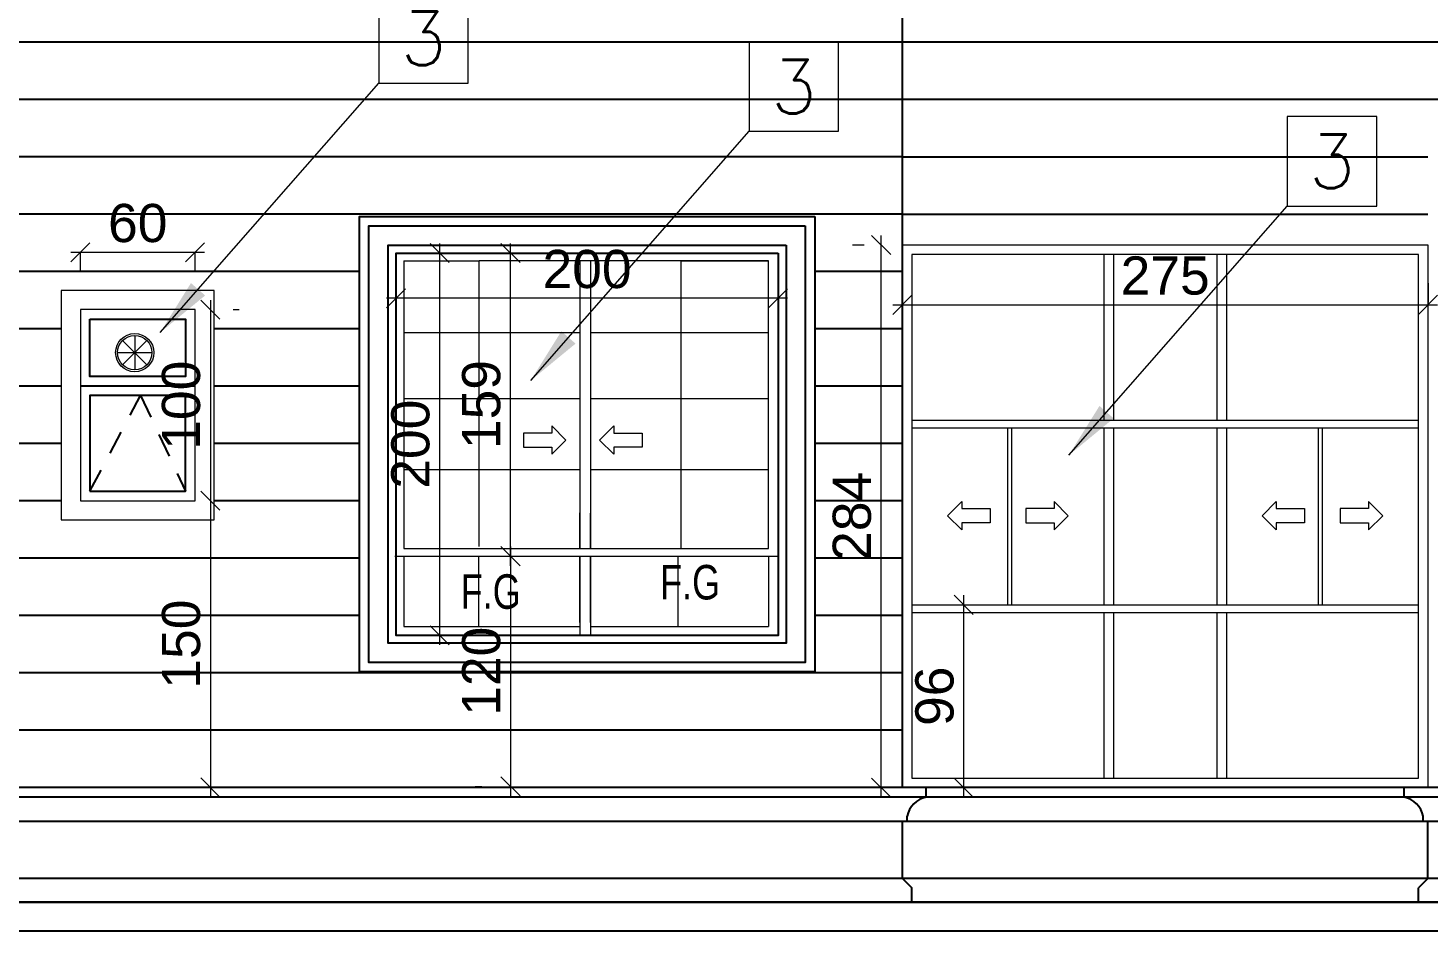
# Model space of a CAD drawing. Header units: millimetres. Extents: x -11627 to -10952, y 10244 to 10588.
# Drawn here: x -11035.75 to -11028.43, y 10411.92 to 10416.64 of the extents above; entities that cross this region are included whole.
import ezdxf
from ezdxf.enums import TextEntityAlignment as Align

# ---------------------------------------------------------------- set-up
doc = ezdxf.new("R2010")
doc.units = ezdxf.units.MM
doc.header["$PDMODE"] = 35
doc.linetypes.add('DOT', pattern=[0.25, 0, -0.25])
doc.linetypes.add('HIDDEN2', pattern=[0.1875, 0.125, -0.0625])
doc.layers.get('0').update_dxf_attribs({"lineweight": 5})
doc.layers.get('DEFPOINTS').update_dxf_attribs({"lineweight": 5})
for name, color, linetype in [('A-ARROW', 1, 'Continuous'), ('A-ELEV 01', 7, 'Continuous'), ('A-ELEV FAR', 8, 'Continuous'), ('A-ELEV MOULDING', 15, 'Continuous'), ('A-ELEV WINDOW', 150, 'Continuous'), ('A-ROAD', 43, 'Continuous'), ('elev - cornice', 46, 'Continuous'), ('glass', 128, 'Continuous'), ('INSERT TEXT', 1, 'Continuous')]:
    doc.layers.add(name, color=color, linetype=linetype)
for name, color, linetype, lineweight in [('A-GEN DIMS INTERNAL', 86, 'Continuous', 5), ('A-TEXT', 3, 'Continuous', 13), ('DIM IN', 191, 'Continuous', 5), ('elev.', 42, 'Continuous', 5), ('Notes', 32, 'Continuous', 5)]:
    doc.layers.add(name, color=color, linetype=linetype, lineweight=lineweight)
doc.styles.add('Finish-Square', font='ROMANS.shx', dxfattribs={"height": 0.2})
doc.styles.add('GROUND FLOOR XREF - option 3$0$STYLE1', font='arial.ttf', dxfattribs={"height": 0.2})
doc.styles.add('SIMPLEX', font='romans.shx', dxfattribs={"width": 0.75})
doc.dimstyles.new('D100', dxfattribs={"dimtxt": 0.2, "dimasz": 0.1, "dimexe": 0.18, "dimexo": 0.0625, "dimgap": 0.1, "dimtad": 1, "dimzin": 0, "dimdsep": 46, "dimtxsty": 'SIMPLEX', "dimblk": 'DOT1', "dimcen": 0.1, "dimse1": 1, "dimse2": 1, "dimclrd": 256, "dimclre": 256, "dimclrt": 256, "dimadec": 0, "dimazin": 0, "dimtfac": 5, "dimtix": 1, "dimtmove": 2, "dimatfit": 3, "dimfxl": 1, "dimtolj": 1, "dimtzin": 0, "dimlwd": -1, "dimlwe": -1, "dimarcsym": 0})
doc.dimstyles.new('DIM 100', dxfattribs={"dimtxt": 0.2, "dimasz": 0.1, "dimexe": 0.15, "dimexo": 0.2, "dimgap": 0.05, "dimtad": 1, "dimdec": 0, "dimlfac": 100, "dimzin": 1, "dimdsep": 46, "dimtxsty": 'GROUND FLOOR XREF - option 3$0$STYLE1', "dimblk": 'OBLIQUE', "dimcen": 0.02, "dimdle": 0.05, "dimclrd": 256, "dimclre": 6, "dimclrt": 3, "dimadec": 1, "dimazin": 0, "dimtfac": 0.9, "dimtdec": 0, "dimtix": 1, "dimtofl": 0, "dimtmove": 2, "dimatfit": 3, "dimldrblk": 'ARCHTICK', "dimfxl": 1, "dimtolj": 1, "dimtzin": 12, "dimlwd": -1, "dimlwe": -1, "dimarcsym": 0})

# ---------------------------------------------------------------- blocks, each defined once
blk = doc.blocks.new('_Oblique')
at = {"color": 0, "linetype": 'ByBlock', "lineweight": -2}
blk.add_line((-0.5, -0.5), (0.5, 0.5), dxfattribs=at)
blk = doc.blocks.new('*D162')
at = {"layer": 'A-GEN DIMS INTERNAL', "transparency": 16777216}
blk.add_line((-11033.5957, 10415.5124), (-11033.5957, 10413.412), dxfattribs=at)
at = {"layer": 'A-GEN DIMS INTERNAL', "color": 6, "linetype": 'DOT', "transparency": 16777216}
for p, q in [((-11033.6238, 10415.4624), (-11033.4457, 10415.4624)), ((-11033.6238, 10413.462), (-11033.4457, 10413.462))]:
    blk.add_line(p, q, dxfattribs=at)
at = {"layer": 'DEFPOINTS', "color": 0, "transparency": 16777216}
for p in [(-11033.8238, 10415.4624, 5.5556), (-11033.8238, 10413.462, 5.5556), (-11033.5957, 10413.462)]:
    blk.add_point(p, dxfattribs=at)
at = {"layer": 'A-GEN DIMS INTERNAL', "transparency": 16777216, "xscale": 0.1, "yscale": 0.1, "zscale": 0.1}
for p, rotation in [((-11033.5957, 10415.4624), 90), ((-11033.5957, 10413.462), 270)]:
    blk.add_blockref('_Oblique', p, dxfattribs=dict(at, rotation=rotation))
at = {"layer": 'A-GEN DIMS INTERNAL', "color": 3, "transparency": 16777216, "insert": (-11033.7478, 10414.4622), "char_height": 0.2, "attachment_point": 5, "rotation": 90, "style": 'GROUND FLOOR XREF - option 3$0$STYLE1'}
blk.add_mtext('\\A1;200', dxfattribs=at)
blk = doc.blocks.new('_ArchTick')
at = {"color": 0, "linetype": 'ByBlock', "const_width": 0.15}
blk.add_lwpolyline([(-0.5, -0.5), (0.5, 0.5)], dxfattribs=at)
blk = doc.blocks.new('*D163')
at = {"layer": 'A-GEN DIMS INTERNAL', "color": 6, "linetype": 'DOT', "transparency": 16777216}
for p, q in [((-11033.4067, 10413.8765), (-11033.375, 10413.8765)), ((-11033.4091, 10412.6717), (-11033.375, 10412.6717))]:
    blk.add_line(p, q, dxfattribs=at)
at = {"layer": 'A-GEN DIMS INTERNAL', "transparency": 16777216}
blk.add_line((-11033.225, 10413.9265), (-11033.225, 10412.6217), dxfattribs=at)
at = {"layer": 'DEFPOINTS', "color": 0, "transparency": 16777216}
for p in [(-11033.2067, 10413.8765, 5.5556), (-11033.225, 10412.6717), (-11033.2091, 10412.6717, -0.0065)]:
    blk.add_point(p, dxfattribs=at)
at = {"layer": 'A-GEN DIMS INTERNAL', "transparency": 16777216, "xscale": 0.1, "yscale": 0.1, "zscale": 0.1}
for p, rotation in [((-11033.225, 10413.8765), 90), ((-11033.225, 10412.6717), 270)]:
    blk.add_blockref('_Oblique', p, dxfattribs=dict(at, rotation=rotation))
at = {"layer": 'A-GEN DIMS INTERNAL', "color": 3, "transparency": 16777216, "insert": (-11033.3772, 10413.2741), "char_height": 0.2, "attachment_point": 5, "rotation": 90, "style": 'GROUND FLOOR XREF - option 3$0$STYLE1'}
blk.add_mtext('\\A1;120', dxfattribs=at)
blk = doc.blocks.new('*D164')
at = {"layer": 'A-GEN DIMS INTERNAL', "color": 6, "linetype": 'DOT', "transparency": 16777216}
for p, q in [((-11033.8238, 10415.2624), (-11033.8238, 10415.0753)), ((-11031.8251, 10415.2624), (-11031.8251, 10415.0753))]:
    blk.add_line(p, q, dxfattribs=at)
at = {"layer": 'A-GEN DIMS INTERNAL', "transparency": 16777216}
blk.add_line((-11031.7751, 10415.2253), (-11033.8738, 10415.2253), dxfattribs=at)
at = {"layer": 'DEFPOINTS', "color": 0, "transparency": 16777216}
for p in [(-11033.8238, 10415.4624), (-11031.8251, 10415.4624), (-11033.8238, 10415.2253)]:
    blk.add_point(p, dxfattribs=at)
at = {"layer": 'A-GEN DIMS INTERNAL', "transparency": 16777216, "xscale": 0.1, "yscale": 0.1, "zscale": 0.1, "rotation": 180}
blk.add_blockref('_Oblique', (-11033.8238, 10415.2253), dxfattribs=at)
at = {"layer": 'A-GEN DIMS INTERNAL', "transparency": 16777216, "xscale": 0.1, "yscale": 0.1, "zscale": 0.1}
blk.add_blockref('_Oblique', (-11031.8251, 10415.2253), dxfattribs=at)
at = {"layer": 'A-GEN DIMS INTERNAL', "color": 3, "transparency": 16777216, "insert": (-11032.8245, 10415.3774), "char_height": 0.2, "attachment_point": 5, "style": 'GROUND FLOOR XREF - option 3$0$STYLE1'}
blk.add_mtext('\\A1;200', dxfattribs=at)
blk = doc.blocks.new('*D161')
at = {"layer": 'A-GEN DIMS INTERNAL', "transparency": 16777216}
blk.add_line((-11033.225, 10413.8265), (-11033.225, 10415.5124), dxfattribs=at)
at = {"layer": 'A-GEN DIMS INTERNAL', "color": 6, "linetype": 'DOT', "transparency": 16777216}
for p, q in [((-11033.425, 10415.4624), (-11033.375, 10415.4624)), ((-11033.425, 10413.8765), (-11033.375, 10413.8765))]:
    blk.add_line(p, q, dxfattribs=at)
at = {"layer": 'DEFPOINTS', "color": 0, "transparency": 16777216}
for p in [(-11033.225, 10415.4624), (-11033.225, 10415.4624), (-11033.225, 10413.8765, -5.5556)]:
    blk.add_point(p, dxfattribs=at)
at = {"layer": 'A-GEN DIMS INTERNAL', "transparency": 16777216, "xscale": 0.1, "yscale": 0.1, "zscale": 0.1}
for p, rotation in [((-11033.225, 10415.4624), 90), ((-11033.225, 10413.8765), 270)]:
    blk.add_blockref('_Oblique', p, dxfattribs=dict(at, rotation=rotation))
at = {"layer": 'A-GEN DIMS INTERNAL', "color": 3, "transparency": 16777216, "insert": (-11033.3772, 10414.6695), "char_height": 0.2, "attachment_point": 5, "rotation": 90, "style": 'GROUND FLOOR XREF - option 3$0$STYLE1'}
blk.add_mtext('\\A1;159', dxfattribs=at)
blk = doc.blocks.new('*D168')
at = {"layer": 'A-GEN DIMS INTERNAL', "color": 6, "linetype": 'DOT', "transparency": 16777216}
for p, q in [((-11035.4751, 10415.3662), (-11035.4751, 10415.6158)), ((-11034.8751, 10415.3662), (-11034.8751, 10415.6158))]:
    blk.add_line(p, q, dxfattribs=at)
at = {"layer": 'A-GEN DIMS INTERNAL', "transparency": 16777216}
blk.add_line((-11034.8251, 10415.4658), (-11035.5251, 10415.4658), dxfattribs=at)
at = {"layer": 'DEFPOINTS', "color": 0, "transparency": 16777216}
for p in [(-11035.4751, 10415.4658), (-11035.4751, 10415.1662, -0.0001), (-11034.8751, 10415.1662, -0.0001)]:
    blk.add_point(p, dxfattribs=at)
at = {"layer": 'A-GEN DIMS INTERNAL', "transparency": 16777216, "xscale": 0.1, "yscale": 0.1, "zscale": 0.1, "rotation": 180}
blk.add_blockref('_Oblique', (-11035.4751, 10415.4658), dxfattribs=at)
at = {"layer": 'A-GEN DIMS INTERNAL', "transparency": 16777216, "xscale": 0.1, "yscale": 0.1, "zscale": 0.1}
blk.add_blockref('_Oblique', (-11034.8751, 10415.4658), dxfattribs=at)
at = {"layer": 'A-GEN DIMS INTERNAL', "color": 3, "transparency": 16777216, "insert": (-11035.1751, 10415.6179), "char_height": 0.2, "attachment_point": 5, "style": 'GROUND FLOOR XREF - option 3$0$STYLE1'}
blk.add_mtext('\\A1;60', dxfattribs=at)
blk = doc.blocks.new('*D169')
at = {"layer": 'A-GEN DIMS INTERNAL', "transparency": 16777216}
blk.add_line((-11034.7953, 10415.2162), (-11034.7953, 10414.1162), dxfattribs=at)
at = {"layer": 'A-GEN DIMS INTERNAL', "color": 6, "linetype": 'DOT', "transparency": 16777216}
for p, q in [((-11034.6751, 10415.1662), (-11034.6453, 10415.1662)), ((-11034.6751, 10414.1662), (-11034.6453, 10414.1662))]:
    blk.add_line(p, q, dxfattribs=at)
at = {"layer": 'DEFPOINTS', "color": 0, "transparency": 16777216}
for p in [(-11034.8751, 10415.1662), (-11034.8751, 10414.1662), (-11034.7953, 10414.1662)]:
    blk.add_point(p, dxfattribs=at)
at = {"layer": 'A-GEN DIMS INTERNAL', "transparency": 16777216, "xscale": 0.1, "yscale": 0.1, "zscale": 0.1}
for p, rotation in [((-11034.7953, 10415.1662), 90), ((-11034.7953, 10414.1662), 270)]:
    blk.add_blockref('_Oblique', p, dxfattribs=dict(at, rotation=rotation))
at = {"layer": 'A-GEN DIMS INTERNAL', "color": 3, "transparency": 16777216, "insert": (-11034.9475, 10414.6662), "char_height": 0.2, "attachment_point": 5, "rotation": 90, "style": 'GROUND FLOOR XREF - option 3$0$STYLE1'}
blk.add_mtext('\\A1;100', dxfattribs=at)
blk = doc.blocks.new('*D170')
at = {"layer": 'A-GEN DIMS INTERNAL', "transparency": 16777216}
blk.add_line((-11034.7953, 10414.2162), (-11034.7953, 10412.6162), dxfattribs=at)
at = {"layer": 'A-GEN DIMS INTERNAL', "color": 6, "linetype": 'DOT', "transparency": 16777216}
for p, q in [((-11034.6751, 10414.1662), (-11034.6453, 10414.1662)), ((-11034.6451, 10412.6662), (-11034.6453, 10412.6662))]:
    blk.add_line(p, q, dxfattribs=at)
at = {"layer": 'DEFPOINTS', "color": 0, "transparency": 16777216}
for p in [(-11034.8751, 10414.1662), (-11034.8451, 10412.6662, 0), (-11034.7953, 10412.6662)]:
    blk.add_point(p, dxfattribs=at)
at = {"layer": 'A-GEN DIMS INTERNAL', "transparency": 16777216, "xscale": 0.1, "yscale": 0.1, "zscale": 0.1}
for p, rotation in [((-11034.7953, 10414.1662), 90), ((-11034.7953, 10412.6662), 270)]:
    blk.add_blockref('_Oblique', p, dxfattribs=dict(at, rotation=rotation))
at = {"layer": 'A-GEN DIMS INTERNAL', "color": 3, "transparency": 16777216, "insert": (-11034.9475, 10413.4162), "char_height": 0.2, "attachment_point": 5, "rotation": 90, "style": 'GROUND FLOOR XREF - option 3$0$STYLE1'}
blk.add_mtext('\\A1;150', dxfattribs=at)
blk = doc.blocks.new('Finish-Square')
at = {"color": 0}
blk.add_lwpolyline([(-0.15, -0.15), (0.15, -0.15), (0.15, 0.15), (-0.15, 0.15)], close=True, dxfattribs=at)
at = {"color": 0, "style": 'Finish-Square'}
blk.add_attdef('1', text='', height=0.18, dxfattribs=at).set_placement((0, 0), align=Align.MIDDLE_CENTER)
blk = doc.blocks.new('DOT1')
at = {"color": 0}
for p, q in [((0, -2), (0, 2)), ((-2, 0), (2, 0))]:
    blk.add_line(p, q, dxfattribs=at)
blk.add_circle((0, 0), 0.54, dxfattribs=at)
blk = doc.blocks.new('4')
at = {"layer": 'INSERT TEXT', "color": 9}
for p, q in [((-11019.0751, 10416.5653, -0.0008), (-11040.5751, 10416.5653, -0.0008)), ((-11019.0751, 10416.2653, -0.0008), (-11040.5751, 10416.2653, -0.0008)), ((-11031.1751, 10415.9653, -0.0008), (-11040.5751, 10415.9653, -0.0008)), ((-11031.1751, 10415.6653, -0.0008), (-11040.5751, 10415.6653, -0.0008)), ((-11034.0155, 10415.3653, -0.0008), (-11037.2082, 10415.3653, -0.0008)), ((-11031.1751, 10415.3653, -0.0008), (-11031.6335, 10415.3653, -0.0008)), ((-11035.5751, 10415.0653, -0.0008), (-11037.2082, 10415.0653, -0.0008)), ((-11034.0155, 10415.0653, -0.0008), (-11034.7751, 10415.0653, -0.0008)), ((-11031.1751, 10415.0653, -0.0008), (-11031.6335, 10415.0653, -0.0008)), ((-11035.5751, 10414.7653, -0.0008), (-11037.2082, 10414.7653, -0.0008)), ((-11034.0155, 10414.7653, -0.0008), (-11034.7751, 10414.7653, -0.0008)), ((-11031.1751, 10414.7653, -0.0008), (-11031.6335, 10414.7653, -0.0008)), ((-11035.5751, 10414.4653, -0.0008), (-11037.2082, 10414.4653, -0.0008)), ((-11034.0155, 10414.4653, -0.0008), (-11034.7751, 10414.4653, -0.0008)), ((-11031.1751, 10414.4653, -0.0008), (-11031.6335, 10414.4653, -0.0008)), ((-11035.5751, 10414.1653, -0.0008), (-11037.2082, 10414.1653, -0.0008)), ((-11034.0155, 10414.1653, -0.0008), (-11034.7751, 10414.1653, -0.0008)), ((-11031.1751, 10414.1653, -0.0008), (-11031.6335, 10414.1653, -0.0008)), ((-11034.0155, 10413.8653, -0.0008), (-11037.2082, 10413.8653, -0.0008)), ((-11031.1751, 10413.8653, -0.0008), (-11031.6335, 10413.8653, -0.0008)), ((-11034.0155, 10413.5653, -0.0008), (-11037.2082, 10413.5653, -0.0008)), ((-11031.1751, 10413.5653, -0.0008), (-11031.6335, 10413.5653, -0.0008)), ((-11031.1751, 10413.2653, -0.0008), (-11040.5751, 10413.2653, -0.0008)), ((-11031.1751, 10412.9653, -0.0008), (-11040.5751, 10412.9653, -0.0008))]:
    blk.add_line(p, q, dxfattribs=at)
blk = doc.blocks.new('*D1364')
at = {"layer": 'A-GEN DIMS INTERNAL', "transparency": 16777216}
blk.add_line((-11047.6938, 10412.6153), (-11047.6938, 10413.6716), dxfattribs=at)
at = {"layer": 'A-GEN DIMS INTERNAL', "color": 6, "linetype": 'DOT', "transparency": 16777216}
for p, q in [((-11047.7652, 10413.6216), (-11047.5438, 10413.6216)), ((-11047.8152, 10412.6653), (-11047.5438, 10412.6653))]:
    blk.add_line(p, q, dxfattribs=at)
at = {"layer": 'DEFPOINTS', "color": 0, "transparency": 16777216}
for p in [(-11047.9652, 10413.6216, -5.5698), (-11047.6938, 10413.6216), (-11048.0152, 10412.6653, -5.5698)]:
    blk.add_point(p, dxfattribs=at)
at = {"layer": 'A-GEN DIMS INTERNAL', "transparency": 16777216, "xscale": 0.1, "yscale": 0.1, "zscale": 0.1}
for p, rotation in [((-11047.6938, 10413.6216), 90), ((-11047.6938, 10412.6653), 270)]:
    blk.add_blockref('_Oblique', p, dxfattribs=dict(at, rotation=rotation))
at = {"layer": 'A-GEN DIMS INTERNAL', "color": 3, "transparency": 16777216, "insert": (-11047.8459, 10413.1434), "char_height": 0.2, "attachment_point": 5, "rotation": 90, "style": 'GROUND FLOOR XREF - option 3$0$STYLE1'}
blk.add_mtext('\\A1;96', dxfattribs=at)
blk = doc.blocks.new('*D1365')
at = {"layer": 'A-GEN DIMS INTERNAL', "transparency": 16777216}
blk.add_line((-11048.126, 10412.6153), (-11048.126, 10415.554), dxfattribs=at)
at = {"layer": 'A-GEN DIMS INTERNAL', "color": 6, "linetype": 'DOT', "transparency": 16777216}
for p, q in [((-11048.2152, 10415.504), (-11048.276, 10415.504)), ((-11048.2152, 10412.6653), (-11048.276, 10412.6653))]:
    blk.add_line(p, q, dxfattribs=at)
at = {"layer": 'DEFPOINTS', "color": 0, "transparency": 16777216}
for p in [(-11048.126, 10415.504), (-11048.0152, 10415.504, -5.5698), (-11048.0152, 10412.6653, -5.5698)]:
    blk.add_point(p, dxfattribs=at)
at = {"layer": 'A-GEN DIMS INTERNAL', "transparency": 16777216, "xscale": 0.1, "yscale": 0.1, "zscale": 0.1}
for p, rotation in [((-11048.126, 10415.504), 90), ((-11048.126, 10412.6653), 270)]:
    blk.add_blockref('_Oblique', p, dxfattribs=dict(at, rotation=rotation))
at = {"layer": 'A-GEN DIMS INTERNAL', "color": 3, "transparency": 16777216, "insert": (-11048.2781, 10414.0847), "char_height": 0.2, "attachment_point": 5, "rotation": 90, "style": 'GROUND FLOOR XREF - option 3$0$STYLE1'}
blk.add_mtext('\\A1;284', dxfattribs=at)
blk = doc.blocks.new('*D1366')
at = {"layer": 'A-GEN DIMS INTERNAL', "color": 6, "linetype": 'DOT', "transparency": 16777216}
for p, q in [((-11048.0152, 10415.304), (-11048.0152, 10415.0412)), ((-11045.2651, 10415.304), (-11045.2651, 10415.0412))]:
    blk.add_line(p, q, dxfattribs=at)
at = {"layer": 'A-GEN DIMS INTERNAL', "transparency": 16777216}
blk.add_line((-11048.0652, 10415.1912), (-11045.2151, 10415.1912), dxfattribs=at)
at = {"layer": 'DEFPOINTS', "color": 0, "transparency": 16777216}
for p in [(-11048.0152, 10415.504, -5.5698), (-11045.2651, 10415.504, -5.5698), (-11045.2651, 10415.1912)]:
    blk.add_point(p, dxfattribs=at)
at = {"layer": 'A-GEN DIMS INTERNAL', "transparency": 16777216, "xscale": 0.1, "yscale": 0.1, "zscale": 0.1, "rotation": 180}
blk.add_blockref('_Oblique', (-11048.0152, 10415.1912), dxfattribs=at)
at = {"layer": 'A-GEN DIMS INTERNAL', "transparency": 16777216, "xscale": 0.1, "yscale": 0.1, "zscale": 0.1}
blk.add_blockref('_Oblique', (-11045.2651, 10415.1912), dxfattribs=at)
at = {"layer": 'A-GEN DIMS INTERNAL', "color": 3, "transparency": 16777216, "insert": (-11046.6402, 10415.3433), "char_height": 0.2, "attachment_point": 5, "style": 'GROUND FLOOR XREF - option 3$0$STYLE1'}
blk.add_mtext('\\A1;275', dxfattribs=at)
blk = doc.blocks.new('wwwww')
at = {"layer": 'A-ARROW', "lineweight": 15, "elevation": -5.5762}
for points in [[(-11047.704, 10414.014), (-11047.7782, 10414.0882), (-11047.704, 10414.1624), (-11047.704, 10414.1253), (-11047.5557, 10414.1253), (-11047.5557, 10414.0511), (-11047.704, 10414.0511)], [(-11047.2214, 10414.014), (-11047.1472, 10414.0882), (-11047.2214, 10414.1624), (-11047.2214, 10414.1253), (-11047.3697, 10414.1253), (-11047.3697, 10414.0511), (-11047.2214, 10414.0511)], [(-11046.059, 10414.014), (-11046.1331, 10414.0882), (-11046.059, 10414.1624), (-11046.059, 10414.1253), (-11045.9106, 10414.1253), (-11045.9106, 10414.0511), (-11046.059, 10414.0511)], [(-11045.5763, 10414.014), (-11045.5022, 10414.0882), (-11045.5763, 10414.1624), (-11045.5763, 10414.1253), (-11045.7246, 10414.1253), (-11045.7246, 10414.0511), (-11045.5763, 10414.0511)]]:
    blk.add_lwpolyline(points, close=True, dxfattribs=at)
at = {"layer": 'A-ELEV WINDOW', "lineweight": 15}
for p, q in [((-11046.9602, 10415.454, -5.5698), (-11046.9602, 10414.5877, -5.5698)), ((-11046.9102, 10415.454, -5.5698), (-11046.9102, 10414.5877, -5.5698)), ((-11046.3702, 10415.454, -5.5698), (-11046.3702, 10414.5877, -5.5698)), ((-11046.3202, 10415.454, -5.5698), (-11046.3202, 10414.5877, -5.5698)), ((-11047.9652, 10414.5877, -5.5698), (-11045.3151, 10414.5877, -5.5698)), ((-11047.9652, 10414.5477, -5.5698), (-11045.3151, 10414.5477, -5.5698)), ((-11047.4627, 10413.6216, -5.5698), (-11047.4627, 10414.5477, -5.5698)), ((-11047.4427, 10413.6216, -5.5698), (-11047.4427, 10414.5477, -5.5698)), ((-11046.9602, 10414.5477, -5.5698), (-11046.9602, 10413.6216, -5.5698)), ((-11046.9102, 10414.5477, -5.5698), (-11046.9102, 10413.6216, -5.5698)), ((-11046.3702, 10414.5477, -5.5698), (-11046.3702, 10413.6216, -5.5698)), ((-11046.3202, 10414.5477, -5.5698), (-11046.3202, 10413.6216, -5.5698)), ((-11045.8376, 10413.6216, -5.5698), (-11045.8376, 10414.5477, -5.5698)), ((-11045.8176, 10413.6216, -5.5698), (-11045.8176, 10414.5477, -5.5698)), ((-11047.9652, 10413.6216, -5.5698), (-11045.3151, 10413.6216, -5.5698)), ((-11047.9652, 10413.5816, -5.5698), (-11045.3151, 10413.5816, -5.5698)), ((-11046.9602, 10413.5816, -5.5698), (-11046.9602, 10412.7153, -5.5698)), ((-11046.9102, 10413.5816, -5.5698), (-11046.9102, 10412.7153, -5.5698)), ((-11046.3702, 10413.5816, -5.5698), (-11046.3702, 10412.7153, -5.5698)), ((-11046.3202, 10413.5816, -5.5698), (-11046.3202, 10412.7153, -5.5698))]:
    blk.add_line(p, q, dxfattribs=at)
at = {"layer": 'A-ELEV WINDOW', "lineweight": 15, "elevation": -5.5698}
for points in [[(-11048.0152, 10412.6653), (-11045.2651, 10412.6653), (-11045.2651, 10415.504), (-11048.0152, 10415.504)], [(-11047.9652, 10412.7153), (-11045.3151, 10412.7153), (-11045.3151, 10415.454), (-11047.9652, 10415.454)]]:
    blk.add_lwpolyline(points, close=True, dxfattribs=at)
at = {"layer": 'A-GEN DIMS INTERNAL'}
for base, p2, picture, middle in [((-11048.126, 10415.504), (-11048.0152, 10415.504, -5.5698), '*D1365', (-11048.2781, 10414.0847)), ((-11047.6938, 10413.6216), (-11047.9652, 10413.6216, -5.5698), '*D1364', (-11047.8459, 10413.1434))]:
    dim = blk.add_linear_dim(base=base, p1=(-11048.0152, 10412.6653, -5.5698), p2=p2, angle=90, dimstyle='DIM 100', dxfattribs=at)
    dim.commit()
    dim.dimension.update_dxf_attribs({"geometry": picture, "text_midpoint": middle})
dim = blk.add_linear_dim(base=(-11045.2651, 10415.1912), p1=(-11048.0152, 10415.504, -5.5698), p2=(-11045.2651, 10415.504, -5.5698), dimstyle='DIM 100', dxfattribs=at)
dim.commit()
dim.dimension.update_dxf_attribs({"geometry": '*D1366', "text_midpoint": (-11046.6402, 10415.3433)})

msp = doc.modelspace()

# ---------------------------------------------------------------- linework, layer by layer
at = {"layer": 'A-ARROW', "lineweight": 15, "elevation": -0.0065}
for points in [[(-11033.009, 10414.4094), (-11032.9349, 10414.4836), (-11033.009, 10414.5578), (-11033.009, 10414.5207), (-11033.1573, 10414.5207), (-11033.1573, 10414.4465), (-11033.009, 10414.4465)], [(-11032.6845, 10414.4094), (-11032.7586, 10414.4836), (-11032.6845, 10414.5578), (-11032.6845, 10414.5207), (-11032.5361, 10414.5207), (-11032.5361, 10414.4465), (-11032.6845, 10414.4465)]]:
    msp.add_lwpolyline(points, close=True, dxfattribs=at)
at = {"layer": 'A-ELEV 01'}
msp.add_line((-11031.1751, 10412.6653, -0.0064), (-11031.1751, 10424.6263, -0.0064), dxfattribs=at)
at = {"layer": 'A-ELEV FAR', "color": 8, "linetype": 'HIDDEN2'}
for p, q in [((-11035.4251, 10414.2162, -0.0007), (-11035.1601, 10414.7162)), ((-11035.1601, 10414.7162), (-11034.9251, 10414.2162, -0.0007))]:
    msp.add_line(p, q, dxfattribs=at)
at = {"layer": 'A-ELEV MOULDING'}
msp.add_line((-11050.9688, 10412.0653, -0.0008), (-11005.3688, 10412.0653, -0.0008), dxfattribs=at)
at = {"layer": 'A-ELEV MOULDING', "elevation": 0}
for points in [[(-11031.6335, 10415.654), (-11031.6335, 10413.2704), (-11034.0155, 10413.2704), (-11034.0155, 10415.654)], [(-11031.6835, 10415.604), (-11031.6835, 10413.3204), (-11033.9655, 10413.3204), (-11033.9655, 10415.604)], [(-11031.7835, 10415.504), (-11031.7835, 10413.4204), (-11033.8655, 10413.4204), (-11033.8655, 10415.504)], [(-11031.8251, 10415.4624), (-11031.8251, 10413.462), (-11033.8238, 10413.462), (-11033.8238, 10415.4624)]]:
    msp.add_lwpolyline(points, close=True, dxfattribs=at)
at = {"layer": 'A-ELEV WINDOW', "lineweight": 15}
for p, q in [((-11033.7838, 10415.4208), (-11033.389, 10415.4208)), ((-11033.389, 10413.9265), (-11033.389, 10415.4208)), ((-11032.8072, 10415.4208), (-11033.389, 10415.4208)), ((-11032.8628, 10415.4208), (-11032.8628, 10413.9165)), ((-11032.8072, 10415.4208), (-11032.8072, 10413.9165)), ((-11032.332, 10415.4208), (-11031.8751, 10415.4208)), ((-11032.332, 10413.9165), (-11032.332, 10415.4208)), ((-11033.7838, 10415.0463), (-11032.8628, 10415.0463)), ((-11032.8072, 10415.0463), (-11031.8751, 10415.0463)), ((-11033.7838, 10414.7018), (-11032.8628, 10414.7018)), ((-11032.8072, 10414.7018), (-11031.8751, 10414.7018)), ((-11033.7838, 10414.3292), (-11032.8628, 10414.3292)), ((-11032.8072, 10414.3292), (-11031.8751, 10414.3292)), ((-11033.8295, 10413.8765), (-11031.8195, 10413.8765)), ((-11033.3915, 10413.5076), (-11033.3915, 10413.8765)), ((-11032.8628, 10413.8765), (-11032.8628, 10413.462)), ((-11032.8072, 10413.8765), (-11032.8072, 10413.462)), ((-11032.3484, 10413.5076), (-11032.3484, 10413.8765)), ((-11033.7838, 10413.5076), (-11032.8628, 10413.5076)), ((-11032.8072, 10413.5076), (-11031.8751, 10413.5076)), ((-11032.8072, 10413.5076), (-11031.8751, 10413.5076)), ((-11032.8072, 10413.462), (-11031.8751, 10413.462))]:
    msp.add_line(p, q, dxfattribs=at)
at = {"layer": 'A-ELEV WINDOW', "lineweight": 15, "elevation": 0}
for points in [[(-11033.7838, 10415.4208), (-11033.7838, 10413.9165), (-11031.8751, 10413.9165), (-11031.8751, 10415.4208), (-11032.8072, 10415.4208)], [(-11032.8628, 10413.9165), (-11032.8628, 10414.1026)], [(-11032.8072, 10413.9165), (-11032.8072, 10414.102)], [(-11033.7838, 10413.8765), (-11033.7838, 10413.5076)], [(-11032.8628, 10413.5291), (-11032.8628, 10413.8765)], [(-11032.8072, 10413.5288), (-11032.8072, 10413.8765)], [(-11031.8751, 10413.8765), (-11031.8751, 10413.5076)]]:
    msp.add_lwpolyline(points, dxfattribs=at)
at = {"layer": 'A-ROAD'}
msp.add_line((-11050.9688, 10411.9153, -0.0008), (-11005.3078, 10411.9153, -0.0008), dxfattribs=at)
at = {"layer": 'DIM IN'}
msp.add_line((-11028.4251, 10412.1907, -0.0072), (-11028.4251, 10412.4903, -0.0008), dxfattribs=at)
at = {"layer": 'elev - cornice', "ltscale": 2}
for p, q in [((-11018.9501, 10412.6653, -0.0008), (-11040.7001, 10412.6653, -0.0008)), ((-11031.0501, 10412.6153, 0), (-11031.0501, 10412.6653)), ((-11028.5501, 10412.6153, -0.0008), (-11028.5501, 10412.6653, -0.0008)), ((-11018.9501, 10412.6153, -0.0008), (-11040.7001, 10412.6153, -0.0008)), ((-11040.6001, 10412.4903, -0.0008), (-11019.0501, 10412.4903, -0.0008)), ((-11031.1751, 10412.1907, -0.0064), (-11031.1751, 10412.4903, 0)), ((-11031.1501, 10412.4903, 0), (-11031.1501, 10412.5153, 0)), ((-11028.4501, 10412.4903, -0.0008), (-11028.4501, 10412.5153, -0.0008)), ((-11028.4251, 10412.1907, -0.0072), (-11028.4251, 10412.4903, -0.0008)), ((-11019.0751, 10412.1907, -0.0072), (-11040.5751, 10412.1907, -0.0072)), ((-11031.1751, 10412.1907, -0.0064), (-11031.1251, 10412.1407, -0.0064)), ((-11028.4251, 10412.1907, -0.0072), (-11028.4751, 10412.1407, -0.0072)), ((-11031.1251, 10412.0657, -0.0064), (-11031.1251, 10412.1407, -0.0064)), ((-11028.4751, 10412.0657, -0.0072), (-11028.4751, 10412.1407, -0.0072)), ((-11019.0751, 10412.0657, -0.0072), (-11040.6251, 10412.0657, -0.0072))]:
    msp.add_line(p, q, dxfattribs=at)
for centre, start, end in [((-11031.0273, 10412.4925, 0), 100.49691, 169.50309), ((-11028.5728, 10412.4925, -0.0008), 10.49691, 79.50309)]:
    msp.add_arc(centre, 0.1248, start, end, dxfattribs=at)
at = {"layer": 'elev.'}
for p, q in [((-11035.1272, 10414.8776, -0.0007), (-11035.2545, 10415.0048, -0.0007)), ((-11035.2545, 10414.8776, -0.0007), (-11035.1272, 10415.0048, -0.0007)), ((-11035.1908, 10415.0312, -0.0007), (-11035.1908, 10414.8512, -0.0007)), ((-11035.2808, 10414.9412, -0.0007), (-11035.1008, 10414.9412, -0.0007))]:
    msp.add_line(p, q, dxfattribs=at)
for points in [[(-11035.5751, 10414.0662), (-11034.7751, 10414.0662), (-11034.7751, 10415.2662), (-11035.5751, 10415.2662)], [(-11035.4751, 10414.1662), (-11034.8751, 10414.1662), (-11034.8751, 10415.1662), (-11035.4751, 10415.1662)]]:
    msp.add_lwpolyline(points, close=True, dxfattribs=at)
for radius in [0.1, 0.09]:
    msp.add_circle((-11035.1908, 10414.9412, -0.0007), radius, dxfattribs=at)
at = {"layer": 'glass'}
msp.add_line((-11034.8751, 10414.7662, -0.0007), (-11035.4751, 10414.7662, -0.0007), dxfattribs=at)
for points in [[(-11035.4251, 10415.1162), (-11034.9251, 10415.1162), (-11034.9251, 10414.8162), (-11035.4251, 10414.8162)], [(-11035.4251, 10414.2162), (-11034.9251, 10414.2162), (-11034.9251, 10414.7162), (-11035.4251, 10414.7162)]]:
    msp.add_lwpolyline(points, close=True, dxfattribs=at)
at = {"layer": 'INSERT TEXT', "color": 9}
for p, q in [((-11031.1751, 10415.9653, -0.0008), (-11028.4251, 10415.9653, -0.0008)), ((-11031.1751, 10415.6653, -0.0008), (-11028.4251, 10415.6653, -0.0008))]:
    msp.add_line(p, q, dxfattribs=at)

# ---------------------------------------------------------------- block references
msp.add_blockref('4', (0, 0), dxfattribs=at)
at = {"layer": 'INSERT TEXT', "color": 242, "true_color": 0xcd2027}
msp.add_blockref('wwwww', (16.8401, 0, 5.5634), dxfattribs=at)
at = {"layer": 'Notes', "xscale": 1.559999999999999, "yscale": 1.559999999999999, "zscale": 1.559999999999999}
for p in [(-11033.6803, 10416.5853, -0.0051), (-11031.7426, 10416.3333, -0.0051), (-11028.9276, 10415.9423)]:
    msp.add_blockref('Finish-Square', p, dxfattribs=at).add_auto_attribs({'1': '3'})

# ---------------------------------------------------------------- texts
at = {"layer": 'A-TEXT', "style": 'GROUND FLOOR XREF - option 3$0$STYLE1', "width": 0.75}
for p in [(-11032.443, 10413.6499, 9.3076), (-11033.4861, 10413.601, 9.3076)]:
    msp.add_text('F.G', height=0.18045, dxfattribs=at).set_placement(p)

# ---------------------------------------------------------------- dimensions: what is measured, and where the dimension line sits
at = {"layer": 'A-GEN DIMS INTERNAL'}
for base, p1, p2, picture, middle in [((-11035.4751, 10415.4658, -0.0006), (-11034.8751, 10415.1662, -0.0007), (-11035.4751, 10415.1662, -0.0007), '*D168', (-11035.1751, 10415.6179, -0.0006)), ((-11033.8238, 10415.2253), (-11031.8251, 10415.4624), (-11033.8238, 10415.4624), '*D164', (-11032.8245, 10415.3774))]:
    dim = msp.add_linear_dim(base=base, p1=p1, p2=p2, dimstyle='DIM 100', dxfattribs=at)
    dim.commit()
    dim.dimension.update_dxf_attribs({"geometry": picture, "text_midpoint": middle})
for base, p1, p2, picture, middle in [((-11033.5957, 10413.462, -5.5556), (-11033.8238, 10415.4624), (-11033.8238, 10413.462), '*D162', (-11033.7478, 10414.4622, -5.5556)), ((-11033.225, 10415.4624), (-11033.225, 10413.8765, -5.5556), (-11033.225, 10415.4624), '*D161', (-11033.3772, 10414.6695)), ((-11034.7953, 10414.1662), (-11034.8751, 10415.1662), (-11034.8751, 10414.1662), '*D169', (-11034.9475, 10414.6662)), ((-11034.7953, 10412.6662), (-11034.8751, 10414.1662), (-11034.8451, 10412.6662, 0), '*D170', (-11034.9475, 10413.4162)), ((-11033.225, 10412.6717, -5.5556), (-11033.2067, 10413.8765), (-11033.2091, 10412.6717, -5.562), '*D163', (-11033.3772, 10413.2741, -5.5556))]:
    dim = msp.add_linear_dim(base=base, p1=p1, p2=p2, angle=90, dimstyle='DIM 100', dxfattribs=at)
    dim.commit()
    dim.dimension.update_dxf_attribs({"geometry": picture, "text_midpoint": middle})

# ---------------------------------------------------------------- leaders
at = {"layer": 'Notes'}
for points in [[(-11035.0572, 10415.0471, -0.0051), (-11033.9143, 10416.3513, -0.0051)], [(-11033.1194, 10414.7952, -0.0051), (-11031.9766, 10416.0993, -0.0051)], [(-11030.3044, 10414.4042), (-11029.1616, 10415.7083)]]:
    msp.add_leader(points, dimstyle='D100', override={"dimasz": 0.3, "dimfxl": 0, "dimfxlon": 1, "dimarcsym": 1}, dxfattribs=at)

doc.saveas('drawing.dxf')
